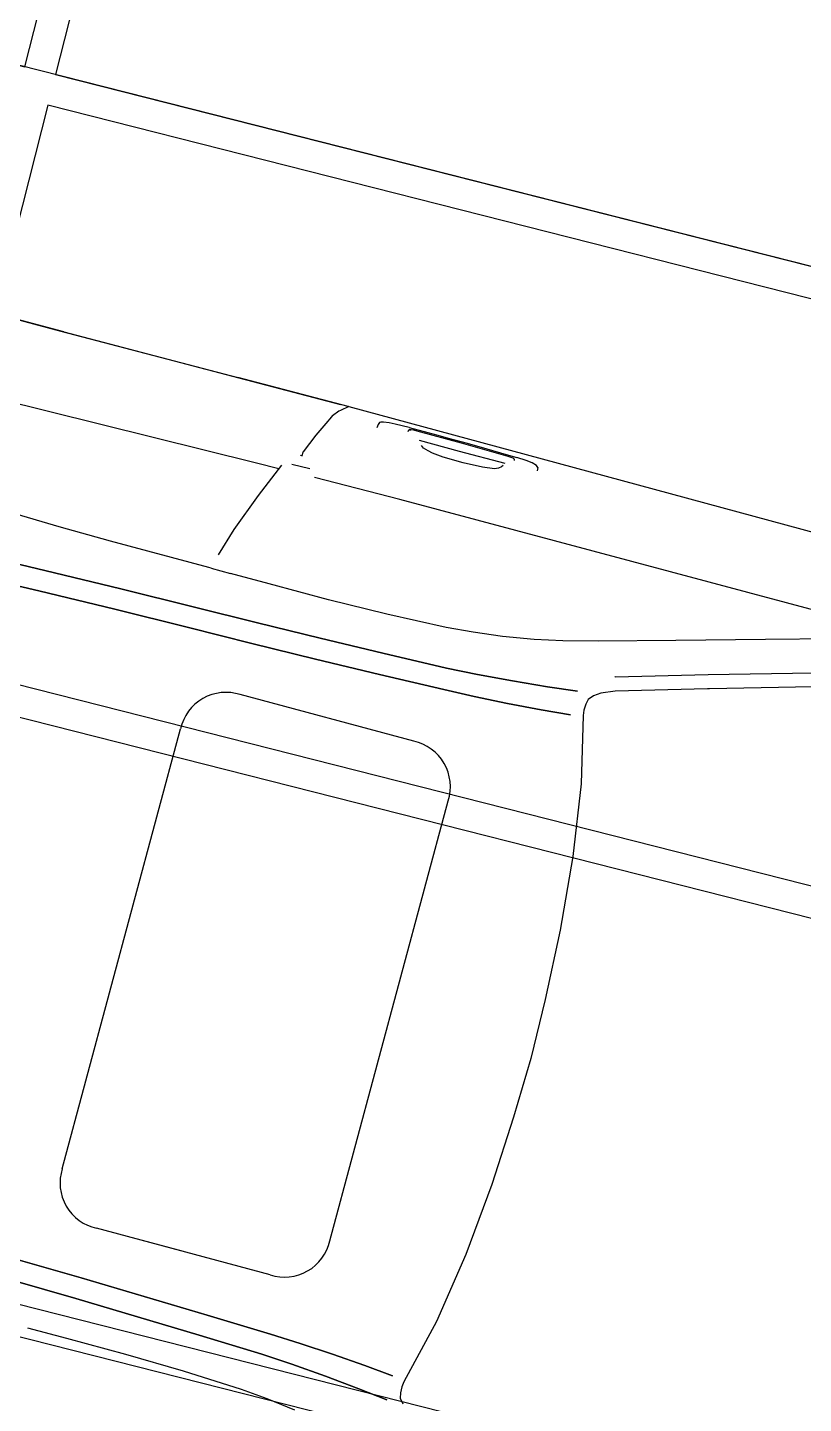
# Model space of a CAD drawing. Header units: inches. Extents: x 6322 to 85903, y -36042 to 7673.
# Drawn here: x 77803.8 to 77852.9, y 380.7 to 467.7 of the extents above; entities that cross this region are included whole.
import ezdxf

# ---------------------------------------------------------------- set-up
doc = ezdxf.new("R2010")
doc.units = ezdxf.units.IN
doc.header["$LTSCALE"] = 10
doc.linetypes.add('Amconstr', pattern=[9999, 9999, 0])
for name, color, linetype in [('ADSK_ASSOC_ENTITY_BACKUPS', 7, 'Continuous'), ('CAR1', 250, 'Continuous'), ('PARK LINE', 2, 'Continuous'), ('SOLAR PANEL', 10, 'Continuous')]:
    doc.layers.add(name, color=color, linetype=linetype)

# ---------------------------------------------------------------- blocks, each defined once
blk = doc.blocks.new('*U171')
at = {"layer": 'SOLAR PANEL'}
blk.add_lwpolyline([(-39, 18), (-39, -18), (39, -18), (39, 18)], close=True, dxfattribs=at)
blk = doc.blocks.new('*U172')
at = {"layer": 'SOLAR PANEL', "color": 0, "linetype": 'ByBlock', "lineweight": -2}
for p in [(0, 228), (80, 228), (80, 190), (80, 152), (80, 114)]:
    blk.add_blockref('*U171', p, dxfattribs=at)
blk = doc.blocks.new('*U79')
at = {"layer": 'SOLAR PANEL', "xscale": -1, "rotation": 165.7461911174656}
blk.add_blockref('*U172', (-184.487, 86.074), dxfattribs=at)
blk = doc.blocks.new('*U104')
at = {"layer": 'ADSK_ASSOC_ENTITY_BACKUPS', "linetype": 'Amconstr', "lineweight": 25}
blk.add_blockref('*U79', (0, 0), dxfattribs=at)
at = {"layer": 'SOLAR PANEL', "color": 0, "linetype": 'ByBlock', "lineweight": -2}
blk.add_blockref('*U79', (0, 0), dxfattribs=at)
blk = doc.blocks.new('*U156')
at = {"layer": 'PARK LINE', "linetype": 'Amconstr', "lineweight": 25}
blk.add_line((-22.292, 5.663), (-218.073, 55.399), dxfattribs=at)
blk = doc.blocks.new('*U157')
at = {"layer": 'PARK LINE', "color": 0, "linetype": 'ByBlock', "lineweight": -2}
blk.add_blockref('*U156', (-52.198, -205.473), dxfattribs=at)
blk = doc.blocks.new('A$C6e495745')
at = {"layer": 'CAR1'}
for p, q in [((94.972, 66.871), (93.104, 67.101)), ((96.689, 66.725), (94.972, 66.871)), ((100.543, 66.547), (96.689, 66.725)), ((104.342, 66.476), (100.543, 66.547)), ((108.215, 66.47), (104.342, 66.476)), ((110.758, 66.483), (108.215, 66.47)), ((86.834, 64.661), (86.578, 64.962)), ((86.911, 64.331), (86.834, 64.661)), ((89.525, 64.766), (87.63, 64.979)), ((87.63, 64.979), (89.525, 64.766)), ((91.771, 64.542), (89.525, 64.766)), ((89.525, 64.766), (91.771, 64.542)), ((94.018, 64.358), (91.771, 64.542)), ((91.771, 64.542), (94.018, 64.358)), ((85.872, 59.378), (86.877, 63.598)), ((86.877, 63.598), (86.928, 63.935)), ((86.928, 63.935), (86.911, 64.331)), ((96.003, 64.247), (94.018, 64.358)), ((94.018, 64.358), (96.003, 64.247)), ((100.145, 64.112), (96.003, 64.247)), ((96.003, 64.247), (100.145, 64.112)), ((104.226, 63.997), (100.145, 64.112)), ((100.145, 64.112), (104.226, 63.997)), ((108.296, 63.902), (104.226, 63.997)), ((104.226, 63.997), (108.296, 63.902)), ((112.407, 63.832), (108.296, 63.902)), ((108.296, 63.902), (112.407, 63.832)), ((87.671, 63.422), (89.533, 63.239)), ((89.533, 63.239), (87.671, 63.422)), ((89.533, 63.239), (91.692, 63.084)), ((91.692, 63.084), (89.533, 63.239)), ((91.692, 63.084), (93.854, 62.966)), ((93.854, 62.966), (91.692, 63.084)), ((93.854, 62.966), (95.809, 62.886)), ((95.809, 62.886), (93.854, 62.966)), ((95.809, 62.886), (99.988, 62.754)), ((99.988, 62.754), (95.809, 62.886)), ((99.988, 62.754), (104.148, 62.641)), ((104.148, 62.641), (99.988, 62.754)), ((104.148, 62.641), (108.298, 62.552)), ((108.298, 62.552), (104.148, 62.641)), ((108.298, 62.552), (112.445, 62.484)), ((112.445, 62.482), (108.298, 62.552)), ((85.19, 54.808), (85.872, 59.378)), ((96.804, 59.26), (108.175, 59.26)), ((102.49, 59.26), (105.502, 59.26)), ((93.727, 56.19), (93.727, 27.355)), ((111.252, 56.19), (111.252, 27.355)), ((84.756, 50.087), (85.19, 54.808)), ((84.528, 45.617), (84.756, 50.087)), ((84.449, 41.759), (84.528, 45.617)), ((84.528, 37.901), (84.449, 41.759)), ((84.756, 33.43), (84.528, 37.901)), ((85.19, 28.711), (84.756, 33.43)), ((85.872, 24.141), (85.19, 28.711)), ((86.877, 19.92), (85.872, 24.141)), ((96.804, 24.285), (108.175, 24.285)), ((108.298, 20.967), (104.148, 20.877)), ((104.148, 20.877), (108.298, 20.967)), ((112.445, 21.035), (108.298, 20.967)), ((108.298, 20.967), (112.445, 21.035)), ((117.233, 21.129), (112.445, 21.035)), ((112.445, 21.035), (117.233, 21.129)), ((122.175, 21.258), (117.233, 21.129)), ((117.233, 21.129), (122.175, 21.258)), ((126.688, 21.389), (122.175, 21.258)), ((122.175, 21.258), (126.688, 21.389)), ((89.533, 20.279), (87.671, 20.096)), ((87.671, 20.096), (89.533, 20.279)), ((91.692, 20.433), (89.533, 20.279)), ((89.533, 20.279), (91.692, 20.433)), ((93.854, 20.552), (91.692, 20.433)), ((91.692, 20.433), (93.854, 20.552)), ((95.809, 20.632), (93.854, 20.552)), ((93.854, 20.552), (95.809, 20.632)), ((99.988, 20.765), (95.809, 20.632)), ((95.809, 20.632), (99.988, 20.765)), ((104.148, 20.877), (99.988, 20.765)), ((99.988, 20.765), (104.148, 20.877)), ((122.158, 19.912), (126.687, 20.046)), ((126.687, 20.046), (122.158, 19.912)), ((86.834, 18.858), (86.911, 19.188)), ((86.928, 19.583), (86.877, 19.92)), ((86.911, 19.188), (86.928, 19.583)), ((91.771, 18.975), (94.018, 19.161)), ((94.018, 19.161), (91.771, 18.975)), ((94.018, 19.161), (96.003, 19.271)), ((96.003, 19.271), (94.018, 19.161)), ((96.003, 19.271), (100.145, 19.407)), ((100.145, 19.407), (96.003, 19.271)), ((100.145, 19.407), (104.226, 19.522)), ((104.226, 19.522), (100.145, 19.407)), ((104.226, 19.522), (108.296, 19.616)), ((108.296, 19.616), (104.226, 19.522)), ((108.296, 19.616), (112.407, 19.686)), ((112.407, 19.686), (108.296, 19.616)), ((112.407, 19.686), (117.201, 19.78)), ((117.201, 19.78), (112.407, 19.686)), ((117.201, 19.78), (122.158, 19.912)), ((122.158, 19.912), (117.201, 19.78)), ((86.175, 18.283), (86.578, 18.556)), ((86.578, 18.556), (86.834, 18.858)), ((87.629, 18.54), (89.525, 18.753)), ((89.525, 18.753), (87.629, 18.54)), ((89.525, 18.753), (91.771, 18.975)), ((91.771, 18.975), (89.525, 18.753)), ((79.719, 16.254), (85.333, 17.911)), ((85.333, 17.911), (86.175, 18.283)), ((85.554, 17.046), (79.919, 15.381)), ((85.554, 17.046), (85.574, 17.054)), ((93.104, 16.418), (94.972, 16.647)), ((94.972, 16.647), (96.689, 16.794)), ((96.689, 16.794), (100.543, 16.971)), ((100.543, 16.971), (104.342, 17.042)), ((104.342, 17.042), (108.215, 17.048)), ((108.215, 17.048), (110.758, 17.036)), ((110.761, 17.036), (110.759, 17.039)), ((112.019, 17.03), (110.761, 17.036)), ((112.019, 17.029), (112.19, 17.028)), ((112.19, 17.028), (118.624, 17.031)), ((118.624, 17.031), (121.984, 17.011)), ((121.984, 17.011), (125.201, 16.94)), ((73.322, 14.406), (79.597, 16.219)), ((79.597, 16.219), (79.719, 16.254)), ((87.192, 15.151), (89.352, 15.699)), ((89.352, 15.699), (91.12, 16.091)), ((91.12, 16.091), (93.104, 16.418)), ((111.268, 14.301), (111.83, 16.098)), ((79.919, 15.381), (73.518, 13.532)), ((82.447, 13.816), (87.192, 15.151)), ((110.346, 11.814), (111.268, 14.301)), ((76.982, 12.288), (82.447, 13.816)), ((71.081, 10.629), (76.982, 12.288)), ((109.424, 9.596), (110.346, 11.814)), ((73.767, 9.705), (101.625, 9.73)), ((101.625, 9.73), (107.203, 9.805)), ((109.527, 9.844), (110.974, 9.868)), ((110.974, 9.868), (134.676, 10.338)), ((107.64, 9.348), (108.8, 9.368)), ((107.823, 7.182), (108.318, 8.418)), ((108.318, 8.694), (108.318, 8.418)), ((108.318, 8.666), (108.395, 8.667)), ((108.395, 8.667), (108.425, 8.668)), ((107.402, 6.304), (107.823, 7.182)), ((95.965, 6.069), (96.11, 6.206)), ((96.11, 6.206), (96.358, 6.316)), ((96.358, 6.316), (97.12, 6.405)), ((97.12, 6.405), (98.36, 6.453)), ((98.36, 6.453), (99.69, 6.435)), ((99.69, 6.435), (100.397, 6.379)), ((100.397, 6.379), (100.698, 6.303)), ((100.698, 6.303), (101.015, 6.219)), ((101.015, 6.219), (101.197, 6.076)), ((107.157, 5.798), (107.402, 6.304)), ((93.735, 5.52), (93.701, 5.737)), ((93.735, 5.52), (93.831, 5.408)), ((93.831, 5.408), (94.137, 5.325)), ((94.137, 5.325), (94.56, 5.28)), ((94.56, 5.28), (95.178, 5.249)), ((95.865, 5.233), (95.178, 5.249)), ((95.261, 5.482), (95.278, 5.397)), ((95.33, 5.372), (95.278, 5.397)), ((95.33, 5.372), (95.377, 5.359)), ((95.377, 5.359), (95.516, 5.337)), ((95.516, 5.337), (95.721, 5.329)), ((95.721, 5.329), (98.79, 5.295)), ((98.798, 5.809), (95.82, 5.798)), ((97.138, 5.212), (95.865, 5.233)), ((95.868, 5.959), (95.965, 6.069)), ((98.79, 5.295), (101.693, 5.275)), ((101.414, 5.796), (98.798, 5.809)), ((101.693, 5.275), (101.904, 5.279)), ((101.904, 5.279), (102.076, 5.296)), ((102.076, 5.296), (102.169, 5.328)), ((102.137, 5.309), (102.105, 5.306)), ((102.22, 5.342), (102.137, 5.309)), ((102.169, 5.328), (102.22, 5.342)), ((102.236, 5.437), (102.22, 5.342)), ((103.141, 5.213), (103.548, 5.235)), ((103.548, 5.235), (103.897, 5.273)), ((103.897, 5.273), (104.056, 5.315)), ((104.056, 5.315), (104.142, 5.378)), ((104.142, 5.378), (104.193, 5.521)), ((104.193, 5.521), (104.214, 5.739)), ((106.282, 4.899), (106.71, 5.265)), ((106.71, 5.265), (106.797, 5.341)), ((106.797, 5.341), (107.113, 5.721)), ((107.113, 5.721), (107.129, 5.74)), ((107.129, 5.74), (107.157, 5.798)), ((93.592, 4.92), (73.472, 4.959)), ((106.282, 4.899), (93.592, 4.92)), ((98.438, 5.2), (97.138, 5.212)), ((99.69, 5.188), (98.438, 5.2)), ((100.367, 5.187), (99.69, 5.188)), ((101.022, 5.187), (100.367, 5.187)), ((102.243, 5.196), (101.022, 5.187)), ((102.243, 5.196), (103.141, 5.213)), ((106.316, 4.912), (106.296, 4.911)), ((106.316, 4.911), (106.307, 4.921)), ((106.319, 4.911), (106.316, 4.911)), ((106.319, 4.911), (113.538, 4.949)), ((113.473, 4.945), (106.814, 4.914)), ((124.916, 5.004), (113.473, 4.945)), ((125.113, 5.014), (113.538, 4.949)), ((124.916, 5.004), (134.942, 5.037)), ((133.398, 5.045), (125.113, 5.014)), ((125.125, 5.016), (134.371, 5.048)), ((125.14, 5.016), (125.125, 5.016))]:
    blk.add_line(p, q, dxfattribs=at)
for centre, start, end in [((96.66, 56.328), 87.18483, 182.68758), ((108.319, 56.328), 357.31242, 92.81517), ((96.66, 27.218), 177.31242, 272.81517), ((108.319, 27.218), 267.18483, 2.68758)]:
    blk.add_arc(centre, 2.936, start, end, dxfattribs=at)

msp = doc.modelspace()

# ---------------------------------------------------------------- linework, layer by layer
at = {"linetype": 'Amconstr', "lineweight": 25}
msp.add_circle((60708.4733, -17819.81171), 18222, dxfattribs=at)

# ---------------------------------------------------------------- block references
at = {"layer": 'CAR1', "rotation": 164.9497587353136}
msp.add_blockref('A$C6e495745', (77928.06976, 420.88372), dxfattribs=at)
at = {"layer": 'PARK LINE', "linetype": 'Amconstr', "lineweight": 25, "xscale": -1, "rotation": 151.4923822348115}
msp.add_blockref('*U157', (77907.53228, 220.14157), dxfattribs=at)
at = {"layer": 'SOLAR PANEL', "linetype": 'Amconstr', "lineweight": 25, "xscale": -1, "rotation": 151.4923822348075}
msp.add_blockref('*U104', (77917.38099, 258.91015), dxfattribs=at)

doc.saveas('drawing.dxf')
